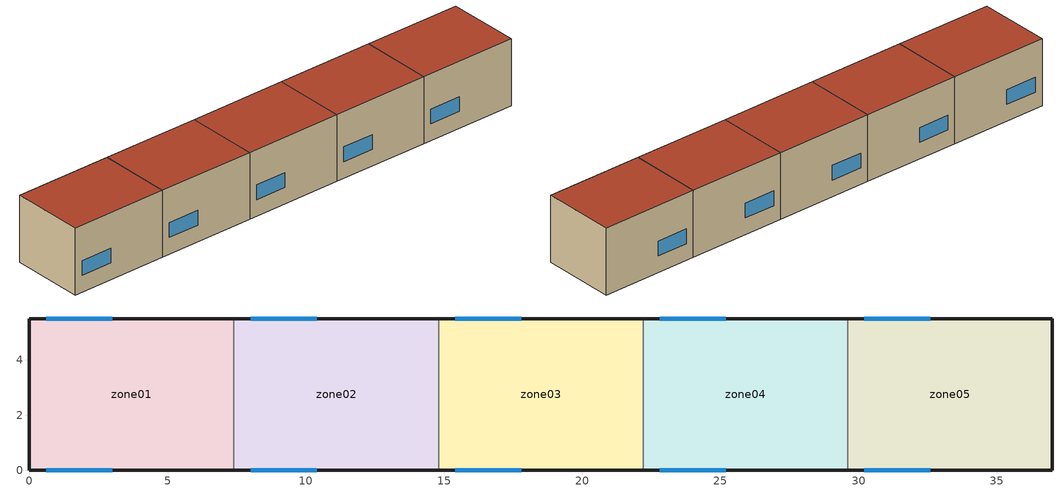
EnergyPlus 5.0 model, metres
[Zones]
zone01
 floor ground (GROUND_FLOOR): 7.4,5.5 7.4,0 0,0 0,5.5 z0
 wall outside (EXT_WALL): 7.4,5.5 0,5.5 0,0 7.4,0 z0:5
 wall to zone02 (ADJ_WALL): 7.4,0 7.4,5.5 z0:5
 window (EXT_WINDOW1): 0.6,0 3,0 / 3,5.5 0.6,5.5 z1.25:2.35
 roof outside (EXT_ROOF): 0,5.5 0,0 7.4,0 7.4,5.5 z5
zone02
 floor ground (GROUND_FLOOR): 14.8,5.5 14.8,0 7.4,0 7.4,5.5 z0
 wall outside (EXT_WALL): 14.8,5.5 7.4,5.5 / 7.4,0 14.8,0 z0:5
 wall to zone03 (ADJ_WALL): 14.8,0 14.8,5.5 z0:5
 wall to zone01 (ADJ_WALL): 7.4,5.5 7.4,0 z0:5
 window (EXT_WINDOW1): 8,0 10.4,0 / 10.4,5.5 8,5.5 z1.25:2.35
 roof outside (EXT_ROOF): 7.4,5.5 7.4,0 14.8,0 14.8,5.5 z5
zone03
 floor ground (GROUND_FLOOR): 22.2,5.5 22.2,0 14.8,0 14.8,5.5 z0
 wall outside (EXT_WALL): 22.2,5.5 14.8,5.5 / 14.8,0 22.2,0 z0:5
 wall to zone04 (ADJ_WALL): 22.2,0 22.2,5.5 z0:5
 wall to zone02 (ADJ_WALL): 14.8,5.5 14.8,0 z0:5
 window (EXT_WINDOW1): 15.4,0 17.8,0 / 17.8,5.5 15.4,5.5 z1.25:2.35
 roof outside (EXT_ROOF): 14.8,5.5 14.8,0 22.2,0 22.2,5.5 z5
zone04
 floor ground (GROUND_FLOOR): 29.6,5.5 29.6,0 22.2,0 22.2,5.5 z0
 wall outside (EXT_WALL): 29.6,5.5 22.2,5.5 / 22.2,0 29.6,0 z0:5
 wall to zone05 (ADJ_WALL): 29.6,0 29.6,5.5 z0:5
 wall to zone03 (ADJ_WALL): 22.2,5.5 22.2,0 z0:5
 window (EXT_WINDOW1): 22.8,0 25.2,0 / 25.2,5.5 22.8,5.5 z1.25:2.35
 roof outside (EXT_ROOF): 22.2,5.5 22.2,0 29.6,0 29.6,5.5 z5
zone05
 floor ground (GROUND_FLOOR): 37,5.5 37,0 29.6,0 29.6,5.5 z0
 wall outside (EXT_WALL): 29.6,0 37,0 37,5.5 29.6,5.5 z0:5
 wall to zone04 (ADJ_WALL): 29.6,5.5 29.6,0 z0:5
 window (EXT_WINDOW1): 30.2,0 32.6,0 / 32.6,5.5 30.2,5.5 z1.25:2.35
 roof outside (EXT_ROOF): 29.6,5.5 29.6,0 37,0 37,5.5 z5
[Building]
TRNSYS18: North Axis {deg}=0; Terrain=City; Loads Convergence Tolerance Value=0; Temperature Convergence Tolerance Value {deltaC}=0; Solar Distribution=FullInteriorAndExterior; Maximum Number of Warmup Days=0
[Site:Location]
not used: Latitude {deg}=0; Longitude {deg}=0; Time Zone {hr}=0; Elevation {m}=0
[Construction]
GROUND_FLOOR; EXT_WALL; EXT_ROOF; ADJ_WALL; EXT_WINDOW1: 
[WindowProperty:ShadingControl]
ESHADE=0; ISHADE=INPUT 1*MAX_ISHADE : SHADECNTRL=ISHADE_INTERNAL
[SurfaceProperty:OtherSideCoefficients]
BOUNDARY=IDENTICAL; BOUNDARY=INPUT 1*TBOUNDARY; BOUNDARY=INPUT 1*TBOUNDARY_2; BOUNDARY=INPUT 1*TBOUNDARY_3; BOUNDARY=INPUT 1*TGROUND; BOUNDARY=20; BOUNDARY=15
[Zone] Multiplier=1
zone01; zone02; zone03; zone04; zone05
